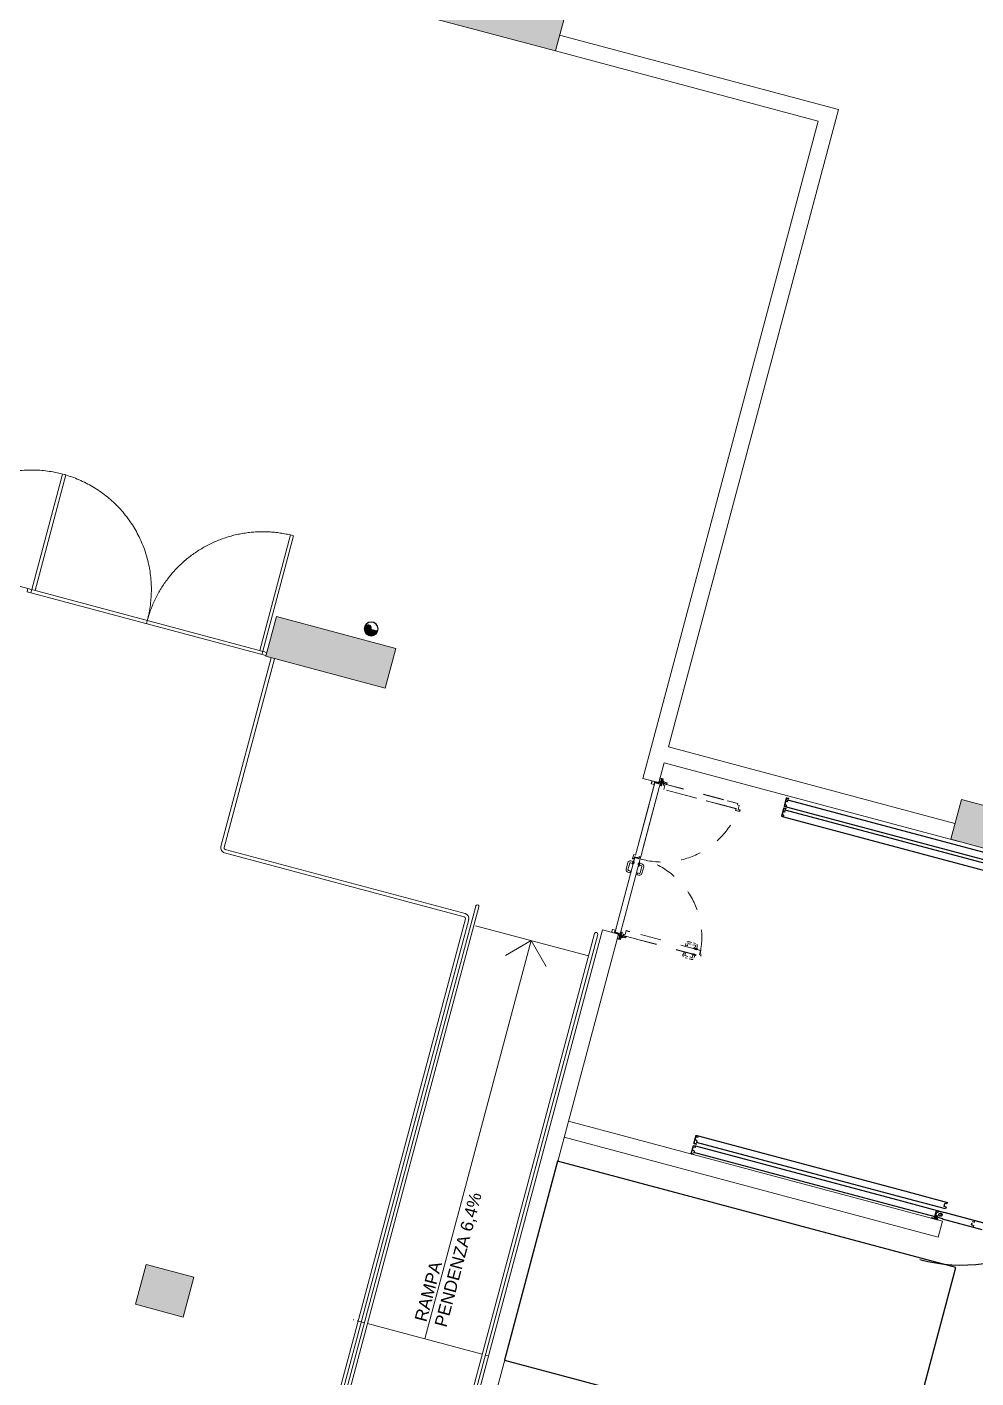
# Model space of a CAD drawing. Header units: centimetres. Extents: x 139057 to 200038, y 34824 to 80516.
# Drawn here: x 168489 to 169640, y 66902 to 68541 of the extents above; entities that cross this region are included whole.
import ezdxf

# ---------------------------------------------------------------- set-up
doc = ezdxf.new("R2010")
doc.units = ezdxf.units.CM
doc.header["$LTSCALE"] = 100
for name, pattern in [('HIDDEN', [0.5, 0.25, -0.25]), ('TRATTEGGIATA', [0.75, 0.5, -0.25]), ('TRATTO-PUNTO', [1, 0.5, -0.25, 0, -0.25])]:
    doc.linetypes.add(name, pattern=pattern)
doc.layers.get('0').update_dxf_attribs({"lineweight": 0})
for name, color, linetype, lineweight in [('410_STRUTTURE_001-AM_0', 7, 'Continuous', 0), ('430_TAVOLATI_001-AM_0', 3, 'Continuous', 0), ('440_SIMBOLI_001-AM_0', 31, 'Continuous', 0), ('441_SERRAMENTI_001-AM_0', 1, 'Continuous', 0)]:
    doc.layers.add(name, color=color, linetype=linetype, lineweight=lineweight)
for name, color, linetype in [('A-SEGNALETICA', 250, 'Continuous'), ('A-SI-PORTONI TF', 1, 'Continuous'), ('A-TESTI-SCALE', 7, 'Continuous'), ('FOROMETRIE AREA G', 251, 'Continuous')]:
    doc.layers.add(name, color=color, linetype=linetype)
doc.styles.add('Mp_100_disegno', font='arial.ttf', dxfattribs={"height": 200})

# ---------------------------------------------------------------- blocks, each defined once
blk = doc.blocks.new('A$C66225CC1')
h = blk.add_hatch()
h.set_pattern_fill('ANSI33', color=256, scale=4, style=0)
h.set_pattern_definition([(45, (-96279.915, -12651.548), (-17.960512, 17.960512), []), (45, (-96261.954, -12651.548), (-17.960512, 17.960512), [12.7, -6.35])])
h.paths.add_polyline_path([(535, -375, 0.414214), (536, -374), (536, -252, 0.414214), (535, -251), (357, -251), (357, -374, 0.414214), (357, -375)])
for p, q in [((356, -375), (356, -250)), ((357, -251), (535, -251)), ((357, -374), (357, -251)), ((382, -250), (536, -250)), ((536, -252), (536, -374)), ((537, -251), (537, -375)), ((4438, -295), (4438, -277)), ((4461, -296), (4439, -296)), ((4462, -297), (4462, -337)), ((5298, -295), (5298, -277)), ((5321, -296), (5299, -296)), ((5322, -297), (5322, -337)), ((6611, -296), (6611, -277)), ((6612, -296), (6612, -277)), ((6634, -296), (6612, -296)), ((6634, -297), (6612, -297)), ((6633, -323), (6633, -311)), ((6633, -311), (6633, -311)), ((6633, -324), (6633, -311)), ((6633, -311), (6633, -323)), ((6633, -311), (6634, -311)), ((6634, -323), (6633, -323)), ((6633, -324), (6634, -324)), ((6634, -311), (6634, -297)), ((6634, -311), (6634, -323)), ((6634, -324), (6634, -311)), ((6634, -311), (6634, -311)), ((6634, -323), (6634, -311)), ((6634, -311), (6635, -311)), ((6634, -311), (6634, -311)), ((6634, -323), (6634, -323)), ((6635, -323), (6634, -323)), ((6634, -324), (6635, -324)), ((6635, -311), (6635, -297)), ((6635, -323), (6636, -323)), ((6635, -324), (6635, -338)), ((6636, -323), (6636, -337)), ((6637, -307), (6637, -356)), ((6638, -307), (6638, -357)), ((536, -376), (356, -376)), ((535, -375), (357, -375)), ((357, -514), (357, -379)), ((358, -379), (357, -379)), ((358, -387), (357, -387)), ((358, -397), (357, -397)), ((358, -513), (358, -379)), ((359, -379), (359, -397)), ((359, -391), (361, -391)), ((359, -394), (361, -394)), ((359, -397), (361, -397)), ((456, -377), (361, -377)), ((361, -380), (361, -397)), ((455, -379), (362, -379)), ((404, -377), (404, -379)), ((422, -377), (422, -379)), ((456, -491), (456, -380)), ((458, -491), (456, -491)), ((458, -491), (458, -379)), ((458, -398), (458, -425)), ((458, -489), (458, -462)), ((459, -399), (459, -425)), ((459, -489), (459, -463)), ((497, -396), (460, -396)), ((498, -398), (460, -398)), ((460, -426), (483, -426)), ((460, -427), (483, -427)), ((460, -460), (483, -460)), ((460, -462), (483, -462)), ((498, -490), (460, -490)), ((497, -491), (460, -491)), ((484, -428), (484, -459)), ((485, -428), (485, -460)), ((485, -428), (485, -460)), ((498, -395), (498, -378)), ((499, -377), (524, -377)), ((499, -396), (499, -379)), ((499, -491), (499, -512)), ((500, -378), (524, -378)), ((503, -377), (503, -378)), ((517, -376), (536, -376)), ((520, -377), (520, -378)), ((524, -377), (524, -378)), ((537, -375), (537, -371)), ((4438, -339), (4438, -357)), ((4461, -338), (4439, -338)), ((5298, -339), (5298, -357)), ((5321, -338), (5299, -338)), ((6612, -339), (6612, -357)), ((6635, -338), (6613, -338)), ((6635, -338), (6613, -338)), ((6613, -338), (6613, -358)), ((6613, -357), (6613, -347)), ((6613, -347), (6614, -347)), ((6638, -357), (6613, -357)), ((6614, -356), (6614, -347)), ((6637, -356), (6614, -356)), ((6640, -357), (6638, -357)), ((499, -514), (358, -514)), ((499, -515), (358, -515)), ((482, -512), (482, -514)), ((497, -512), (482, -512)), ((498, -514), (482, -514)), ((498, -492), (498, -511)), ((499, -501), (498, -501)), ((499, -504), (498, -504)), ((499, -513), (499, -492)), ((500, -492), (499, -492)), ((500, -496), (499, -496)), ((500, -508), (499, -508)), ((500, -514), (500, -492))]:
    blk.add_line(p, q)
at = {"linetype": 'HIDDEN', "ltscale": 20}
for p, q in [((536, -250), (3533, -250)), ((3533, -376), (3533, -250)), ((3538, -275), (3540, -275)), ((3538, -390), (3538, -275)), ((3540, -389), (3540, -275)), ((3540, -296), (3540, -277)), ((5830, -276), (3541, -276)), ((5830, -277), (3541, -277)), ((3541, -296), (3541, -277)), ((3563, -296), (3541, -296)), ((3563, -297), (3541, -297)), ((3561, -310), (3561, -323)), ((3561, -310), (3563, -310)), ((3562, -323), (3561, -323)), ((3562, -324), (3562, -311)), ((3563, -311), (3562, -311)), ((3562, -323), (3562, -311)), ((3563, -311), (3562, -311)), ((3562, -324), (3564, -324)), ((3563, -310), (3563, -297)), ((3563, -311), (3563, -323)), ((3563, -311), (3564, -311)), ((3564, -323), (3563, -323)), ((3564, -311), (3564, -297)), ((3564, -323), (3564, -323)), ((3564, -323), (3564, -337)), ((3564, -324), (3564, -337)), ((6547, -276), (5830, -276)), ((6547, -277), (5830, -277)), ((6582, -318), (6577, -318)), ((6579, -320), (6579, -315)), ((2825, -403), (467, -403)), ((2825, -404), (467, -404)), ((2826, -484), (468, -484)), ((2826, -485), (468, -485)), ((536, -376), (3533, -376)), ((1441, -422), (1441, -404)), ((1441, -466), (1441, -484)), ((1464, -423), (1442, -423)), ((1464, -465), (1442, -465)), ((1465, -424), (1465, -464)), ((2301, -422), (2301, -404)), ((2301, -466), (2301, -484)), ((2324, -423), (2302, -423)), ((2324, -465), (2302, -465)), ((2325, -424), (2325, -464)), ((3611, -403), (2825, -403)), ((3611, -404), (2825, -404)), ((3612, -484), (2826, -484)), ((3612, -485), (2826, -485)), ((3161, -422), (3161, -404)), ((3161, -466), (3161, -484)), ((3184, -423), (3162, -423)), ((3184, -465), (3162, -465)), ((3185, -424), (3185, -464)), ((3632, -392), (3540, -392)), ((3563, -338), (3541, -338)), ((3541, -338), (3541, -357)), ((3541, -338), (3541, -357)), ((5831, -357), (3541, -357)), ((3632, -390), (3541, -390)), ((3564, -337), (3542, -337)), ((5831, -358), (3542, -358)), ((3610, -379), (3610, -381)), ((3638, -379), (3610, -379)), ((3637, -381), (3610, -381)), ((3611, -424), (3611, -404)), ((3612, -424), (3612, -404)), ((3634, -424), (3612, -424)), ((3634, -425), (3612, -425)), ((3612, -464), (3612, -484)), ((3635, -463), (3613, -463)), ((3635, -464), (3613, -464)), ((3613, -464), (3613, -484)), ((3613, -485), (3613, -475)), ((3613, -475), (3614, -475)), ((3638, -485), (3613, -485)), ((3614, -484), (3614, -475)), ((3637, -484), (3614, -484)), ((3632, -392), (3632, -390)), ((3633, -437), (3633, -450)), ((3633, -437), (3634, -437)), ((3634, -450), (3633, -450)), ((3634, -437), (3634, -425)), ((3634, -437), (3634, -450)), ((3634, -437), (3635, -437)), ((3634, -451), (3634, -438)), ((3634, -451), (3634, -438)), ((3634, -438), (3634, -438)), ((3634, -450), (3634, -438)), ((3634, -438), (3634, -438)), ((3634, -438), (3635, -438)), ((3635, -450), (3634, -450)), ((3634, -450), (3634, -450)), ((3634, -451), (3635, -451)), ((3634, -451), (3636, -451)), ((3635, -438), (3635, -425)), ((3635, -450), (3636, -450)), ((3635, -451), (3635, -463)), ((3636, -450), (3636, -463)), ((3637, -435), (3637, -484)), ((3638, -435), (3637, -435)), ((3638, -382), (3638, -485)), ((3638, -435), (3638, -485)), ((3640, -485), (3638, -485)), ((3640, -381), (3640, -485)), ((6548, -357), (5831, -357)), ((6547, -358), (5831, -358))]:
    blk.add_line(p, q, dxfattribs=at)
at = {"linetype": 'HIDDEN'}
for p, q in [((6158, -295), (6158, -277)), ((6181, -296), (6159, -296)), ((6182, -297), (6182, -337)), ((466, -423), (466, -404)), ((467, -423), (467, -404)), ((489, -423), (467, -423)), ((489, -424), (467, -424)), ((467, -465), (467, -484)), ((490, -464), (468, -464)), ((490, -465), (468, -465)), ((468, -465), (468, -484)), ((488, -437), (488, -450)), ((488, -437), (489, -437)), ((489, -450), (488, -450)), ((489, -437), (489, -424)), ((489, -438), (489, -450)), ((489, -451), (489, -438)), ((489, -438), (489, -438)), ((489, -450), (489, -438)), ((489, -438), (490, -438)), ((489, -438), (489, -438)), ((490, -450), (489, -450)), ((489, -451), (490, -451)), ((490, -438), (490, -424)), ((490, -450), (491, -450)), ((490, -451), (490, -464)), ((491, -450), (491, -464)), ((6158, -339), (6158, -357)), ((6181, -338), (6159, -338))]:
    blk.add_line(p, q, dxfattribs=at)
at = {"ltscale": 150}
for p, q in [((6537, -276), (7077, -276)), ((7077, -276), (9665, -276)), ((9662, -254), (9662, -256)), ((9690, -254), (9662, -254)), ((9689, -256), (9662, -256)), ((9665, -297), (9665, -276)), ((9666, -298), (9688, -298)), ((9689, -299), (9689, -337)), ((9689, -302), (9689, -334)), ((9690, -308), (9689, -308)), ((9689, -308), (9689, -357)), ((9690, -257), (9690, -358)), ((9690, -308), (9690, -358)), ((9692, -256), (9692, -358)), ((7077, -358), (6537, -358)), ((6537, -403), (7077, -403)), ((6537, -424), (6537, -403)), ((6537, -485), (6537, -466)), ((7077, -485), (6537, -485)), ((6538, -425), (6560, -425)), ((6538, -465), (6560, -465)), ((6561, -426), (6561, -464)), ((6561, -429), (6561, -461)), ((6561, -429), (6561, -461)), ((9665, -358), (7077, -358)), ((7077, -403), (9665, -403)), ((9665, -485), (7077, -485)), ((9662, -381), (9662, -383)), ((9690, -381), (9662, -381)), ((9689, -383), (9662, -383)), ((9665, -358), (9665, -339)), ((9665, -358), (9665, -348)), ((9665, -348), (9666, -348)), ((9690, -358), (9665, -358)), ((9665, -424), (9665, -403)), ((9665, -485), (9665, -466)), ((9665, -485), (9665, -475)), ((9665, -475), (9666, -475)), ((9690, -485), (9665, -485)), ((9666, -338), (9688, -338)), ((9666, -357), (9666, -348)), ((9689, -357), (9666, -357)), ((9666, -425), (9688, -425)), ((9666, -465), (9688, -465)), ((9666, -484), (9666, -475)), ((9689, -484), (9666, -484)), ((9689, -426), (9689, -464)), ((9689, -429), (9689, -461)), ((9690, -435), (9689, -435)), ((9689, -435), (9689, -484)), ((9692, -358), (9690, -358)), ((9690, -384), (9690, -485)), ((9690, -435), (9690, -485)), ((9692, -485), (9690, -485)), ((9692, -383), (9692, -485))]:
    blk.add_line(p, q, dxfattribs=at)
at = {"ltscale": 10}
for p, q in [((6597, -252), (6597, -265)), ((6599, -250), (6677, -250)), ((6599, -250), (6675, -250)), ((6599, -253), (6599, -264)), ((6599, -267), (6629, -267)), ((6600, -252), (6677, -252)), ((6600, -265), (6629, -265)), ((6607, -253), (6607, -255)), ((6638, -253), (6607, -253)), ((6637, -255), (6610, -255)), ((6629, -265), (6629, -267)), ((6638, -256), (6638, -357)), ((6640, -255), (6640, -357)), ((6677, -250), (6677, -252))]:
    blk.add_line(p, q, dxfattribs=at)
for points in [[(6607, -255), (6629, -255), (6629, -258), (6607, -258)], [(6607, -265), (6629, -265), (6629, -262), (6607, -262)]]:
    blk.add_lwpolyline(points, close=True, dxfattribs=at)
at = {"ltscale": 150}
for points in [[(9662, -256), (9684, -256), (9684, -259), (9662, -259)], [(9662, -383), (9684, -383), (9684, -386), (9662, -386)]]:
    blk.add_lwpolyline(points, close=True, dxfattribs=at)
at = {"ltscale": 30}
blk.add_lwpolyline([(437, -475), (437, -410), (375, -410), (375, -475)], close=True, dxfattribs=at)
at = {"linetype": 'HIDDEN', "ltscale": 20}
for points in [[(3610, -381), (3632, -381), (3632, -384), (3610, -384)], [(3610, -390), (3632, -390), (3632, -387), (3610, -387)]]:
    blk.add_lwpolyline(points, close=True, dxfattribs=at)
blk.add_circle((6579, -318), 19, dxfattribs=at)
for centre, radius, start, end in [((535, -252), 1, 0, 90), ((536, -251), 1, 0, 90), ((4437, -277), 1, 0, 53.1301), ((4439, -295), 1, 180, 270), ((4461, -297), 1, 0, 90), ((5297, -277), 1, 0, 53.1301), ((5299, -295), 1, 180, 270), ((5321, -297), 1, 0, 90), ((6612, -277), 1, 90, 180), ((6612, -296), 1, 180, 270), ((6634, -297), 1, 0, 90), ((356, -375), 0.5, 180, 270), ((357, -374), 0.5, 180, 270), ((361, -379), 2, 90, 180), ((362, -380), 1, 90, 180), ((455, -380), 1, 0, 90), ((456, -379), 2, 0, 90), ((460, -398), 2, 90, 180), ((460, -425), 2, 180, 270), ((460, -462), 2, 90, 180), ((460, -489), 2, 180, 270), ((460, -399), 1, 90, 180), ((460, -425), 1, 180, 270), ((460, -463), 1, 90, 180), ((460, -489), 1, 180, 270), ((467, -423), 1, 180, 270), ((468, -484), 1, 180, 270), ((483, -428), 2, 0, 90), ((483, -428), 1, 0, 90), ((483, -459), 1, 270, 0), ((483, -460), 2, 270, 0), ((497, -395), 1, 270, 0), ((497, -492), 1, 0, 90), ((499, -378), 1.5, 90, 180), ((498, -396), 1.5, 270, 0), ((498, -491), 1.5, 0, 90), ((500, -379), 1, 90, 180), ((535, -374), 1, 270, 0), ((536, -375), 1, 270, 0), ((4439, -339), 1, 90, 180), ((4437, -357), 1, 306.8699, 360), ((4461, -337), 1, 270, 0), ((5299, -339), 1, 90, 180), ((5297, -357), 1, 306.8699, 360), ((5321, -337), 1, 270, 0), ((6613, -339), 1, 90, 180), ((6613, -357), 1, 180, 270), ((6635, -337), 1, 270, 0), ((358, -514), 1, 180, 270), ((358, -513), 0.5, 180, 270), ((497, -511), 1, 270, 0), ((498, -512), 1.5, 270, 0), ((499, -513), 0.5, 270, 0), ((499, -514), 1, 270, 0)]:
    blk.add_arc(centre, radius, start, end)
for centre, radius, start, end in [((3541, -277), 1, 90, 180), ((3541, -296), 1, 180, 270), ((3563, -297), 1, 0, 90), ((1440, -404), 1, 0, 53.1301), ((1442, -422), 1, 180, 270), ((1442, -466), 1, 90, 180), ((1440, -484), 1, 306.8699, 360), ((1464, -424), 1, 0, 90), ((1464, -464), 1, 270, 0), ((2300, -404), 1, 0, 53.1301), ((2302, -422), 1, 180, 270), ((2302, -466), 1, 90, 180), ((2300, -484), 1, 306.8699, 360), ((2324, -424), 1, 0, 90), ((2324, -464), 1, 270, 0), ((3160, -404), 1, 0, 53.1301), ((3162, -422), 1, 180, 270), ((3162, -466), 1, 90, 180), ((3160, -484), 1, 306.8699, 360), ((3184, -424), 1, 0, 90), ((3184, -464), 1, 270, 0), ((3540, -390), 2, 180, 270), ((3541, -389), 1, 180, 270), ((3542, -338), 1, 90, 180), ((3542, -357), 1, 180, 270), ((3563, -337), 1, 270, 0), ((3611, -404), 1, 0, 90), ((3612, -424), 1, 180, 270), ((3613, -464), 1, 90, 180), ((3612, -484), 1, 270, 0), ((3634, -425), 1, 0, 90), ((3635, -463), 1, 270, 0), ((3637, -382), 1, 0, 90), ((3638, -381), 2, 0, 90)]:
    blk.add_arc(centre, radius, start, end, dxfattribs=at)
at = {"linetype": 'HIDDEN'}
for centre, start, end in [((6157, -277), 0, 53.1301), ((6159, -295), 180, 270), ((6181, -297), 0, 90), ((467, -404), 90, 180), ((468, -465), 90, 180), ((489, -424), 0, 90), ((490, -464), 270, 0), ((6159, -339), 90, 180), ((6157, -357), 306.8699, 360), ((6181, -337), 270, 0)]:
    blk.add_arc(centre, 1, start, end, dxfattribs=at)
at = {"ltscale": 10}
for centre, radius, start, end in [((6599, -252), 2, 90, 180), ((6599, -265), 2, 180, 270), ((6600, -253), 1, 90, 180), ((6600, -264), 1, 180, 270), ((6637, -256), 1, 0, 90), ((6638, -255), 2, 0, 90)]:
    blk.add_arc(centre, radius, start, end, dxfattribs=at)
at = {"ltscale": 150}
for centre, radius, start, end in [((9666, -297), 1, 180, 270), ((9688, -299), 1, 0, 90), ((9689, -257), 1, 0, 90), ((9690, -256), 2, 0, 90), ((6538, -424), 1, 180, 270), ((6538, -466), 1, 90, 180), ((6560, -426), 1, 0, 90), ((6560, -464), 1, 270, 0), ((9666, -339), 1, 90, 180), ((9666, -424), 1, 180, 270), ((9666, -466), 1, 90, 180), ((9688, -337), 1, 270, 0), ((9688, -426), 1, 0, 90), ((9688, -464), 1, 270, 0), ((9689, -384), 1, 0, 90), ((9690, -383), 2, 0, 90)]:
    blk.add_arc(centre, radius, start, end, dxfattribs=at)
blk = doc.blocks.new('DN150')
h = blk.add_hatch(color=253)
edge = h.paths.add_edge_path()
edge.add_arc((0, 0), 75, -90.202, 90.202, ccw=False)
edge.add_arc((0, -37), 37.5, 269.6007, 449.8011)
edge.add_arc((0, 37), 37.5, 89.8966, 270.294, ccw=False)
edge.add_arc((0, 75), 0.133, 180.2035, 359.9966, ccw=False)
at = {"color": 253}
blk.add_lwpolyline([(0, 75, -1.003531), (0, -75, 1.00175), (0, 0, -1.003475), (0, 75, -0.998196)], format="xyb", close=True, dxfattribs=at)
blk.add_circle((0, 0), 84)
blk = doc.blocks.new('COPRITESTA1C')
for p, q in [((0, 0), (0, -10)), ((0, 0), (21, 0)), ((21, 0), (21, -15)), ((-1, -10), (-1, -20)), ((-1, -10), (0, -10)), ((-1, -20), (16, -20))]:
    blk.add_line(p, q)
at = {"linetype": 'TRATTEGGIATA', "ltscale": 10}
for p, q in [((19.5, 0), (19.5, -15)), ((-1, -18.5), (16, -18.5))]:
    blk.add_line(p, q, dxfattribs=at)
blk.add_arc((16, -15), 3.5, 270, 0, dxfattribs=at)
blk.add_arc((16, -15), 5, 270, 0)
blk = doc.blocks.new('COPRITESTA2C')
for p, q in [((0, 0), (44, 0)), ((0, 0), (0, -10)), ((44, 0), (44, -15)), ((-1, -10), (-1, -20)), ((-1, -10), (0, -10)), ((-1, -20), (39, -20))]:
    blk.add_line(p, q)
at = {"linetype": 'TRATTEGGIATA', "ltscale": 10}
for p, q in [((42.5, 0), (42.5, -15)), ((-1, -18.5), (39, -18.5))]:
    blk.add_line(p, q, dxfattribs=at)
blk.add_arc((39, -15), 5, 270, 0)
blk.add_arc((39, -15), 3.5, 270, 0, dxfattribs=at)
blk = doc.blocks.new('M09.2af_190')
at = {"linetype": 'Continuous', "ltscale": 10}
for p, q in [((-12, 0), (6, 0)), ((5, 84), (33, 84)), ((5, 82), (5, 84)), ((33, 82), (5, 82)), ((5, 6), (5, 47)), ((7, 2), (5, 5)), ((6, 47), (6, 6)), ((7, 6), (8, 3)), ((8, 50), (33, 50)), ((33, 48), (8, 48)), ((59, 45), (12, 45)), ((12, 45), (12, -4)), ((12, 45), (12, -4)), ((59, 45), (12, 45)), ((59, 45), (13, 45)), ((13, 45), (13, -5)), ((13, 45), (13, -5)), ((59, 45), (13, 45)), ((35, 51), (35, 80)), ((36, 80), (36, 51)), ((947, 45), (48, 45)), ((947, 45), (48, 45)), ((947, 45), (49, 45)), ((947, 45), (49, 45)), ((979, 68), (927, 68)), ((927, 68), (927, 48)), ((934, 48), (927, 48)), ((978, 68), (928, 68)), ((928, 68), (928, 49)), ((933, 49), (928, 49)), ((934, 54), (933, 54)), ((933, 54), (933, 49)), ((935, 62), (934, 62)), ((934, 50), (934, 62)), ((934, 54), (934, 48)), ((954, 50), (934, 50)), ((935, 51), (935, 62)), ((954, 51), (935, 51)), ((947, 45), (947, -5)), ((947, 45), (947, -4)), ((947, 45), (947, -4)), ((947, 45), (947, -5)), ((954, 20), (954, 51)), ((954, 21), (954, 50)), ((954, -3), (954, 14)), ((954, -3), (954, 14)), ((978, 68), (978, 45)), ((978, 45), (1614, 45)), ((979, 68), (979, 45)), ((979, 45), (1614, 45)), ((1104, 45), (1888, 45)), ((1104, 45), (1887, 45)), ((1864, 80), (1864, 51)), ((1865, 51), (1865, 80)), ((1895, 84), (1867, 84)), ((1867, 82), (1895, 82)), ((1867, 82), (1895, 82)), ((1892, 50), (1867, 50)), ((1867, 48), (1892, 48)), ((1887, 45), (1887, -5)), ((1888, 45), (1888, -4)), ((1894, 6), (1892, 3)), ((1893, 2), (1895, 5)), ((1894, 47), (1894, 6)), ((1912, 0), (1894, 0)), ((1895, 82), (1895, 84)), ((1895, 6), (1895, 47)), ((-59, -19), (-59, 0)), ((-59, 0), (-57, 0)), ((-57, 0), (-57, -19)), ((-56, -20), (-17, -20)), ((-17, -21), (-56, -21)), ((-15, -19), (-15, -3)), ((-14, -19), (-14, -3)), ((6, -2), (-12, -2)), ((-8, -3), (-8, -21)), ((-8, -3), (8, -3)), ((-8, -3), (8, -3)), ((-8, -3), (-8, -21)), ((-8, -21), (194, -21)), ((-8, -21), (194, -21)), ((-7, -4), (-7, -21)), ((-7, -4), (8, -4)), ((-7, -4), (8, -4)), ((-7, -4), (-7, -21)), ((-7, -21), (193, -21)), ((-7, -21), (193, -21)), ((-5, -4), (-5, -20)), ((12, -4), (-5, -4)), ((12, -4), (-5, -4)), ((-5, -4), (-5, -20)), ((-4, -20), (-5, -20)), ((-4, -20), (-5, -20)), ((-4, -5), (-4, -20)), ((13, -5), (-4, -5)), ((13, -5), (-4, -5)), ((-4, -5), (-4, -20)), ((8, -3), (8, -4)), ((8, -3), (8, -4)), ((159, -21), (967, -21)), ((159, -21), (967, -21)), ((159, -21), (967, -21)), ((159, -21), (967, -21)), ((964, -4), (947, -4)), ((964, -4), (947, -4)), ((964, -5), (947, -5)), ((964, -5), (947, -5)), ((952, -3), (967, -3)), ((952, -3), (952, -4)), ((952, -3), (952, -4)), ((952, -3), (967, -3)), ((952, -4), (967, -4)), ((952, -4), (967, -4)), ((975, -3), (954, -3)), ((974, -3), (954, -3)), ((964, -4), (964, -20)), ((964, -4), (964, -20)), ((964, -5), (964, -20)), ((964, -5), (964, -20)), ((964, -20), (964, -20)), ((964, -20), (964, -20)), ((967, -3), (967, -21)), ((967, -3), (967, -21)), ((967, -4), (967, -21)), ((967, -4), (967, -21)), ((974, -21), (974, -3)), ((1104, -21), (974, -21)), ((975, -21), (975, -3)), ((1103, -21), (975, -21)), ((1907, -21), (1089, -21)), ((1908, -21), (1090, -21)), ((1887, -5), (1904, -5)), ((1888, -4), (1905, -4)), ((1908, -3), (1893, -3)), ((1893, -3), (1893, -4)), ((1907, -4), (1893, -4)), ((1894, -2), (1912, -2)), ((1904, -5), (1904, -20)), ((1905, -4), (1905, -20)), ((1907, -4), (1907, -21)), ((1908, -3), (1908, -21)), ((1914, -19), (1914, -3)), ((1915, -19), (1915, -3)), ((1956, -20), (1917, -20)), ((1917, -21), (1956, -21)), ((1959, 0), (1957, 0)), ((1957, 0), (1957, -19)), ((1959, -19), (1959, 0))]:
    blk.add_line(p, q, dxfattribs=at)
at = {"linetype": 'Continuous'}
for p, q in [((0, 0), (0, 2)), ((753, 58), (753, 81)), ((753, 58), (753, 81)), ((776, 58), (753, 58)), ((776, 58), (753, 58)), ((776, 58), (776, 81)), ((776, 58), (776, 81)), ((865, 111), (783, 111)), ((865, 111), (783, 111)), ((865, 88), (783, 88)), ((865, 88), (783, 88)), ((861, 45), (861, 52)), ((861, 45), (861, 52)), ((861, 45), (862, 45)), ((861, 45), (862, 45)), ((862, 45), (862, 52)), ((862, 45), (862, 52)), ((863, 54), (904, 54)), ((863, 54), (904, 54)), ((863, 53), (904, 53)), ((863, 53), (904, 53)), ((895, 47), (871, 47)), ((871, 47), (871, 46)), ((871, 47), (871, 46)), ((895, 47), (871, 47)), ((895, 46), (871, 46)), ((895, 46), (871, 46)), ((895, 45), (871, 45)), ((871, 45), (871, 44)), ((871, 45), (871, 44)), ((895, 45), (871, 45)), ((895, 44), (871, 44)), ((895, 44), (871, 44)), ((872, 56), (872, 81)), ((872, 56), (872, 81)), ((894, 44), (872, 44)), ((872, 44), (872, 43)), ((872, 44), (872, 43)), ((894, 44), (872, 44)), ((894, 43), (872, 43)), ((894, 43), (872, 43)), ((893, 55), (873, 55)), ((873, 55), (894, 55)), ((873, 55), (894, 55)), ((893, 55), (873, 55)), ((893, 42), (874, 42)), ((874, 42), (874, 40)), ((874, 42), (874, 40)), ((893, 42), (874, 42)), ((875, 55), (875, 42)), ((875, 55), (875, 42)), ((892, 39), (875, 39)), ((892, 39), (875, 39)), ((891, 55), (891, 42)), ((891, 55), (891, 42)), ((893, 42), (893, 40)), ((893, 42), (893, 40)), ((894, 44), (894, 43)), ((894, 44), (894, 43)), ((895, 56), (895, 81)), ((895, 56), (895, 81)), ((895, 47), (895, 46)), ((895, 47), (895, 46)), ((895, 45), (895, 44)), ((895, 45), (895, 44)), ((905, 45), (905, 52)), ((905, 45), (905, 52)), ((905, 45), (906, 45)), ((905, 45), (906, 45)), ((906, 45), (906, 52)), ((906, 45), (906, 52)), ((948, 31), (947, 31)), ((948, 31), (947, 31)), ((948, 7), (947, 7)), ((948, 7), (947, 7)), ((948, 31), (948, 7)), ((948, 31), (948, 31)), ((948, 31), (948, 31)), ((948, 31), (948, 7)), ((948, 27), (958, 17)), ((948, 27), (948, 27)), ((948, 27), (948, 27)), ((948, 27), (958, 17)), ((948, 17), (959, 17)), ((948, 17), (959, 17)), ((948, 14), (959, 14)), ((948, 14), (959, 14)), ((959, 17), (959, 14)), ((959, 17), (959, 14)), ((-24, -44), (-26, -44)), ((-25, -45), (-25, -42)), ((-25, -45), (-25, -42)), ((776, -34), (753, -34)), ((753, -34), (753, -57)), ((753, -34), (753, -57)), ((776, -34), (753, -34)), ((776, -34), (776, -57)), ((776, -34), (776, -57)), ((865, -64), (783, -64)), ((865, -64), (783, -64)), ((865, -87), (783, -87)), ((865, -87), (783, -87)), ((861, -21), (861, -28)), ((861, -21), (862, -21)), ((861, -21), (862, -21)), ((861, -21), (861, -28)), ((862, -21), (862, -28)), ((862, -21), (862, -28)), ((863, -29), (904, -29)), ((863, -29), (904, -29)), ((863, -30), (904, -30)), ((863, -30), (904, -30)), ((895, -20), (871, -20)), ((871, -21), (871, -20)), ((871, -21), (871, -20)), ((895, -20), (871, -20)), ((895, -21), (871, -21)), ((895, -21), (871, -21)), ((895, -22), (871, -22)), ((871, -23), (871, -22)), ((871, -23), (871, -22)), ((895, -22), (871, -22)), ((895, -23), (871, -23)), ((895, -23), (871, -23)), ((894, -19), (872, -19)), ((872, -20), (872, -19)), ((872, -20), (872, -19)), ((894, -19), (872, -19)), ((894, -20), (872, -20)), ((894, -20), (872, -20)), ((872, -32), (872, -57)), ((872, -32), (872, -57)), ((893, -31), (873, -31)), ((873, -31), (894, -31)), ((873, -31), (894, -31)), ((893, -31), (873, -31)), ((874, -19), (874, -16)), ((874, -19), (874, -16)), ((893, -19), (874, -19)), ((893, -19), (874, -19)), ((892, -15), (875, -15)), ((892, -15), (875, -15)), ((875, -31), (875, -19)), ((875, -31), (875, -19)), ((891, -31), (891, -19)), ((891, -31), (891, -19)), ((893, -19), (893, -16)), ((893, -19), (893, -16)), ((894, -20), (894, -19)), ((894, -20), (894, -19)), ((895, -21), (895, -20)), ((895, -21), (895, -20)), ((895, -23), (895, -22)), ((895, -23), (895, -22)), ((895, -32), (895, -57)), ((895, -32), (895, -57)), ((905, -21), (905, -28)), ((905, -21), (906, -21)), ((905, -21), (906, -21)), ((905, -21), (905, -28)), ((906, -21), (906, -28)), ((906, -21), (906, -28)), ((1924, -44), (1926, -44)), ((1925, -45), (1925, -42))]:
    blk.add_line(p, q, dxfattribs=at)
at = {"ltscale": 10}
for p, q in [((0, 1), (0, 0)), ((1900, 1), (1900, 0)), ((-1, 0), (0, 0))]:
    blk.add_line(p, q, dxfattribs=at)
at = {"linetype": 'TRATTO-PUNTO'}
for p, q in [((883, 35), (883, 55)), ((883, 35), (883, 55)), ((883, 35), (883, 55)), ((883, 35), (883, 55)), ((883, 38), (883, 53)), ((883, 38), (883, 53)), ((883, 38), (883, 53)), ((883, 38), (883, 53)), ((883, 38), (883, 53)), ((883, 38), (883, 53)), ((883, 38), (883, 53)), ((883, 38), (883, 53)), ((883, -31), (883, -11)), ((883, -31), (883, -11)), ((883, -31), (883, -11)), ((883, -31), (883, -11)), ((883, -14), (883, -29)), ((883, -14), (883, -29)), ((883, -14), (883, -29)), ((883, -14), (883, -29))]:
    blk.add_line(p, q, dxfattribs=at)
for p, q in [((947, 42), (947, -1)), ((947, 42), (947, -1)), ((-37, -22), (-55, -22)), ((-55, -25), (-55, -22)), ((-37, -25), (-55, -25)), ((-37, -25), (-53, -25)), ((-53, -25), (-53, -28)), ((-38, -28), (-53, -28)), ((-36, -32), (-38, -28)), ((-33, -32), (-36, -26)), ((-34, -31), (-36, -26)), ((-34, -31), (-36, -26)), ((-30, -31), (-33, -24)), ((-20, -31), (-16, -24)), ((-20, -31), (-16, -24)), ((-17, -32), (-14, -26)), ((-17, -34), (-14, -26)), ((-17, -32), (-14, -26)), ((-17, -32), (-14, -26)), ((-17, -34), (-14, -26)), ((-17, -32), (-14, -26)), ((-15, -36), (-11, -28)), ((-15, -36), (-11, -28)), ((-13, -22), (30, -22)), ((-13, -22), (30, -22)), ((-13, -25), (28, -25)), ((-13, -25), (30, -25)), ((-13, -25), (30, -25)), ((-13, -25), (28, -25)), ((-11, -28), (28, -28)), ((-11, -28), (28, -28)), ((28, -25), (28, -28)), ((28, -25), (28, -28)), ((30, -25), (30, -22)), ((30, -25), (30, -22)), ((1913, -22), (1870, -22)), ((1872, -25), (1872, -22)), ((1913, -25), (1872, -25)), ((1913, -25), (1872, -25)), ((1872, -25), (1872, -28)), ((1912, -28), (1872, -28)), ((1913, -49), (1906, -52)), ((1915, -51), (1907, -55)), ((1914, -51), (1907, -55)), ((1914, -52), (1907, -55)), ((1917, -53), (1910, -57)), ((1915, -36), (1912, -28)), ((1917, -32), (1914, -26)), ((1918, -34), (1914, -26)), ((1917, -32), (1914, -26)), ((1920, -31), (1917, -24)), ((1930, -31), (1934, -24)), ((1933, -32), (1936, -26)), ((1934, -31), (1936, -26)), ((1934, -31), (1936, -26)), ((1937, -22), (1956, -22)), ((1937, -25), (1956, -25)), ((1937, -25), (1954, -25)), ((1937, -32), (1939, -28)), ((1939, -28), (1954, -28)), ((1954, -25), (1954, -28)), ((1956, -25), (1956, -22))]:
    blk.add_line(p, q)
at = {"linetype": 'HIDDEN', "ltscale": 10}
for p, q in [((-17, -53), (-10, -57)), ((-15, -51), (-7, -55)), ((-14, -51), (-7, -55)), ((-13, -52), (-7, -55)), ((-12, -49), (-6, -52)), ((-10, -57), (-10, -97)), ((-7, -97), (-10, -97)), ((-7, -56), (-7, -97)), ((-6, -56), (-6, -99)), ((-6, -99), (-3, -99)), ((-3, -56), (-3, -99)), ((15, -61), (-3, -61)), ((-3, -61), (-3, -262)), ((14, -62), (-2, -62)), ((-2, -62), (-2, -262)), ((14, -64), (-1, -64)), ((-1, -64), (-1, -64)), ((14, -64), (-1, -64)), ((14, -62), (14, -76)), ((14, -81), (14, -64)), ((14, -82), (14, -64)), ((15, -76), (14, -76)), ((64, -81), (14, -81)), ((63, -82), (14, -82)), ((15, -61), (15, -76)), ((63, -128), (63, -82)), ((63, -1015), (63, -117)), ((64, -127), (64, -81)), ((64, -1016), (64, -117)), ((1836, -865), (1836, -81)), ((1836, -81), (1886, -81)), ((1837, -864), (1837, -82)), ((1837, -82), (1887, -82)), ((1885, -61), (1903, -61)), ((1885, -61), (1885, -76)), ((1885, -76), (1886, -76)), ((1886, -62), (1902, -62)), ((1886, -62), (1886, -76)), ((1886, -64), (1902, -64)), ((1886, -81), (1886, -64)), ((1887, -64), (1902, -64)), ((1887, -82), (1887, -64)), ((1902, -62), (1902, -879)), ((1903, -61), (1903, -879)), ((1904, -56), (1904, -99)), ((1907, -97), (1904, -97)), ((1907, -56), (1907, -97)), ((1907, -56), (1907, -97)), ((1907, -97), (1910, -97)), ((1910, -57), (1910, -97)), ((-3, -228), (-3, -1036)), ((-2, -227), (-2, -1035)), ((1836, -989), (1836, -355)), ((1837, -990), (1837, -355)), ((1902, -865), (1902, -993)), ((1903, -865), (1903, -994)), ((15, -1036), (-3, -1036)), ((14, -1035), (-2, -1035)), ((-1, -1033), (-1, -1032)), ((14, -1032), (-1, -1032)), ((14, -1033), (-1, -1033)), ((63, -1015), (14, -1015)), ((14, -1032), (14, -1015)), ((64, -1016), (14, -1016)), ((14, -1033), (14, -1016)), ((15, -1020), (14, -1020)), ((14, -1020), (14, -1035)), ((15, -1020), (15, -1036)), ((1813, -989), (1836, -989)), ((1813, -989), (1813, -1041)), ((1813, -1041), (1833, -1041)), ((1814, -990), (1837, -990)), ((1814, -990), (1814, -1041)), ((1814, -1041), (1833, -1041)), ((1832, -1034), (1820, -1034)), ((1831, -1034), (1820, -1034)), ((1820, -1034), (1820, -1034)), ((1828, -1034), (1833, -1034)), ((1828, -1034), (1828, -1035)), ((1828, -1035), (1833, -1035)), ((1831, -1014), (1831, -1034)), ((1884, -1014), (1831, -1014)), ((1885, -1015), (1832, -1015)), ((1832, -1015), (1832, -1034)), ((1833, -1034), (1833, -1041)), ((1833, -1035), (1833, -1041)), ((1902, -993), (1884, -993)), ((1884, -993), (1884, -1014)), ((1903, -994), (1885, -994)), ((1885, -994), (1885, -1015))]:
    blk.add_line(p, q, dxfattribs=at)
at = {"linetype": 'HIDDEN'}
for p, q in [((-69, -933), (-69, -852)), ((-46, -933), (-46, -852)), ((-16, -822), (-39, -822)), ((-16, -845), (-39, -845)), ((-13, -940), (-39, -940)), ((-13, -963), (-39, -963)), ((-16, -845), (-16, -822)), ((-13, -952), (7, -952)), ((-13, -952), (7, -952)), ((-12, -931), (-12, -972)), ((-12, -941), (-12, -962)), ((-12, -962), (-12, -942)), ((-12, -944), (0, -944)), ((-12, -960), (0, -960)), ((-11, -931), (-11, -972)), ((-3, -929), (-10, -929)), ((-3, -931), (-10, -931)), ((4, -952), (-10, -952)), ((5, -952), (-10, -952)), ((-3, -973), (-10, -973)), ((-3, -974), (-10, -974)), ((-4, -940), (-3, -940)), ((-4, -964), (-4, -940)), ((-4, -964), (-3, -964)), ((-3, -929), (-3, -931)), ((-3, -940), (-2, -940)), ((-3, -964), (-3, -940)), ((-3, -964), (-3, -940)), ((-3, -964), (-2, -964)), ((-3, -973), (-3, -974)), ((-2, -964), (-2, -940)), ((-1, -941), (0, -941)), ((-1, -963), (-1, -941)), ((-1, -963), (0, -963)), ((0, -963), (0, -941)), ((0, -942), (2, -942)), ((0, -961), (0, -942)), ((0, -961), (2, -961)), ((3, -960), (3, -943)), ((54, -952), (74, -952)), ((54, -952), (74, -952)), ((57, -952), (72, -952)), ((57, -952), (72, -952)), ((57, -952), (72, -952)), ((57, -952), (72, -952)), ((58, -960), (58, -943)), ((61, -942), (59, -942)), ((61, -961), (59, -961)), ((62, -941), (61, -941)), ((61, -963), (61, -941)), ((61, -961), (61, -942)), ((74, -944), (61, -944)), ((74, -960), (61, -960)), ((62, -963), (61, -963)), ((62, -963), (62, -941)), ((64, -940), (63, -940)), ((63, -964), (63, -940)), ((64, -964), (63, -964)), ((64, -929), (64, -931)), ((64, -929), (71, -929)), ((64, -931), (71, -931)), ((65, -940), (64, -940)), ((64, -964), (64, -940)), ((64, -964), (64, -940)), ((65, -964), (64, -964)), ((64, -973), (64, -974)), ((64, -973), (71, -973)), ((64, -974), (71, -974)), ((65, -964), (65, -940)), ((72, -931), (72, -972)), ((73, -931), (73, -972)), ((73, -962), (73, -942)), ((74, -941), (74, -962)), ((75, -940), (100, -940)), ((75, -963), (100, -963)), ((77, -822), (100, -822)), ((77, -845), (77, -822)), ((77, -845), (100, -845)), ((107, -933), (107, -852)), ((130, -933), (130, -852)), ((61, -1015), (18, -1015)), ((26, -1016), (26, -1016)), ((50, -1016), (26, -1016)), ((32, -1016), (32, -1027)), ((35, -1027), (32, -1027)), ((46, -1016), (35, -1026)), ((35, -1016), (35, -1027)), ((46, -1016), (46, -1016)), ((50, -1016), (50, -1016)), ((50, -1016), (50, -1016))]:
    blk.add_line(p, q, dxfattribs=at)
for centre, radius in [((-25, -44), 9), ((-25, -44), 7.25), ((-25, -44), 7.5), ((1925, -44), 9), ((1925, -44), 7.5), ((1925, -44), 7.25)]:
    blk.add_circle(centre, radius)
at = {"linetype": 'Continuous', "ltscale": 10}
for centre, radius, start, end in [((8, 47), 3, 90, 180), ((8, 6), 3, 180, 215), ((8, 47), 1.5, 90, 180), ((8, 6), 1.5, 180, 215), ((6, 1), 3, 270, 35), ((6, 1), 1.5, 270, 35), ((33, 80), 3, 360, 90), ((33, 80), 1.5, 0, 90), ((33, 51), 1.5, 270, 360), ((33, 51), 3, 270, 0), ((1867, 80), 3, 90, 180), ((1867, 51), 3, 180, 270), ((1867, 80), 1.5, 90, 180), ((1867, 51), 1.5, 180, 270), ((1894, 1), 3, 145, 270), ((1892, 47), 3, 0, 90), ((1892, 47), 1.5, 0, 90), ((1894, 1), 1.5, 145, 270), ((1892, 6), 1.5, 325, 0), ((1892, 6), 3, 325, 0), ((-56, -19), 3, 180, 270), ((-56, -19), 1.5, 180, 270), ((-17, -19), 3, 270, 0), ((-17, -19), 1.5, 270, 0), ((-12, -3), 3, 90, 180), ((-12, -3), 1.5, 90, 180), ((1912, -3), 3, 0, 90), ((1912, -3), 1.5, 0, 90), ((1917, -19), 3, 180, 270), ((1917, -19), 1.5, 180, 270), ((1956, -19), 1.5, 270, 0), ((1956, -19), 3, 270, 360)]:
    blk.add_arc(centre, radius, start, end, dxfattribs=at)
at = {"linetype": 'Continuous'}
for centre, radius, start, end in [((783, 81), 30, 90, 180), ((783, 81), 30, 90, 180), ((783, 81), 7, 90, 180), ((783, 81), 7, 90, 180), ((863, 52), 2, 90, 180), ((863, 52), 2, 90, 180), ((863, 52), 0.8, 90, 180), ((863, 52), 0.8, 90, 180), ((865, 81), 30, 0, 90), ((865, 81), 30, 0, 90), ((865, 81), 7, 0, 90), ((865, 81), 7, 0, 90), ((873, 56), 1, 180, 270), ((873, 56), 1, 180, 270), ((875, 40), 1, 180, 270), ((875, 40), 1, 180, 270), ((892, 40), 1, 270, 0), ((892, 40), 1, 270, 0), ((894, 56), 1, 270, 0), ((894, 56), 1, 270, 0), ((904, 52), 2, 0, 90), ((904, 52), 2, 0, 90), ((904, 52), 0.8, 0, 90), ((904, 52), 0.8, 0, 90), ((783, -57), 30, 180, 270), ((783, -57), 30, 180, 270), ((783, -57), 7, 180, 270), ((783, -57), 7, 180, 270), ((863, -28), 2, 180, 270), ((863, -28), 2, 180, 270), ((863, -28), 0.8, 180, 270), ((863, -28), 0.8, 180, 270), ((865, -57), 30, 270, 0), ((865, -57), 7, 270, 0), ((865, -57), 7, 270, 0), ((865, -57), 30, 270, 0), ((873, -32), 1, 90, 180), ((873, -32), 1, 90, 180), ((875, -16), 1, 90, 180), ((875, -16), 1, 90, 180), ((892, -16), 1, 0, 90), ((892, -16), 1, 0, 90), ((894, -32), 1, 0, 90), ((894, -32), 1, 0, 90), ((904, -28), 0.8, 270, 0), ((904, -28), 2, 270, 0), ((904, -28), 2, 270, 0), ((904, -28), 0.8, 270, 0)]:
    blk.add_arc(centre, radius, start, end, dxfattribs=at)
for centre, radius, start, end in [((-37, -26), 4, 25.7983, 90), ((-37, -26), 1, 25.7983, 90), ((-37, -26), 0.8, 25.7983, 90), ((-25, -44), 12.5, 156.6025, 108.12), ((-44, -35), 8, 336.6025, 25.7983), ((-44, -35), 11, 336.6025, 25.7983), ((-25, -44), 9.5, 156.6025, 108.12), ((-29, -31), 4, 205.7983, 288.12), ((-29, -31), 1, 205.7983, 288.12), ((-21, -31), 1, 251.88, 334.2017), ((-21, -31), 1, 251.88, 334.2017), ((-21, -31), 4, 318.9946, 334.2017), ((-21, -31), 4, 318.9946, 334.2017), ((-13, -26), 4, 90, 154.2017), ((-13, -26), 4, 90, 154.2017), ((-13, -26), 1, 90, 154.2017), ((-13, -26), 0.8, 90, 154.2017), ((-13, -26), 0.8, 90, 154.2017), ((-13, -26), 1, 90, 154.2017), ((1908, -56), 4, 115.7983, 180), ((1908, -56), 1, 115.7983, 180), ((1908, -56), 0.8, 115.7983, 180), ((1913, -26), 4, 25.7983, 90), ((1913, -26), 0.8, 25.7983, 90), ((1913, -26), 1, 25.7983, 90), ((1925, -44), 12.5, 71.88, 23.3975), ((1925, -44), 9.5, 71.88, 23.3975), ((1921, -31), 4, 205.7983, 221.0054), ((1921, -31), 1, 205.7983, 288.12), ((1929, -31), 4, 251.88, 334.2017), ((1929, -31), 1, 251.88, 334.2017), ((1944, -35), 11, 154.2017, 203.3975), ((1937, -26), 4, 90, 154.2017), ((1937, -26), 0.8, 90, 154.2017), ((1937, -26), 1, 90, 154.2017), ((1944, -35), 8, 154.2017, 203.3975)]:
    blk.add_arc(centre, radius, start, end)
at = {"linetype": 'HIDDEN', "ltscale": 10}
for centre, radius, start, end in [((-12, -48), 4, 228.9946, 244.2017), ((-12, -48), 1, 161.88, 244.2017), ((-7, -56), 0.8, 0, 64.2017), ((-7, -56), 1, 0, 64.2017), ((-7, -56), 4, 0, 64.2017), ((-25, -44), 976, 275.2312, 1.292), ((1925, -44), 976, 178.7075, 264.5472)]:
    blk.add_arc(centre, radius, start, end, dxfattribs=at)
at = {"linetype": 'HIDDEN'}
for centre, radius, start, end in [((-39, -852), 30, 90, 180), ((-39, -933), 30, 180, 270), ((-39, -852), 7, 90, 180), ((-39, -933), 7, 180, 270), ((-13, -941), 1, 0, 90), ((-13, -962), 1, 270, 0), ((-10, -931), 2, 90, 180), ((-10, -972), 2, 180, 270), ((-10, -931), 0.8, 90, 180), ((-10, -972), 0.8, 180, 270), ((2, -943), 1, 0, 90), ((2, -960), 1, 270, 0), ((59, -943), 1, 90, 180), ((59, -960), 1, 180, 270), ((71, -931), 2, 0, 90), ((71, -931), 0.8, 0, 90), ((71, -972), 2, 270, 0), ((71, -972), 0.8, 270, 0), ((75, -941), 1, 90, 180), ((75, -962), 1, 180, 270), ((100, -852), 30, 0, 90), ((100, -852), 7, 0, 90), ((100, -933), 7, 270, 0), ((100, -933), 30, 270, 0)]:
    blk.add_arc(centre, radius, start, end, dxfattribs=at)
at = {"linetype": 'Continuous', "ltscale": 10, "xscale": -1}
for name, p in [('COPRITESTA1C', (-38, -21)), ('COPRITESTA2C', (1913, -22))]:
    blk.add_blockref(name, p, dxfattribs=at)
at = {"linetype": 'HIDDEN', "ltscale": 10, "rotation": 270}
blk.add_blockref('COPRITESTA2C', (-3, -56), dxfattribs=at)
at = {"linetype": 'Continuous', "ltscale": 10}
for name, p in [('COPRITESTA2C', (-12, -22)), ('COPRITESTA2C', (-12, -22)), ('COPRITESTA1C', (1938, -21))]:
    blk.add_blockref(name, p, dxfattribs=at)
at = {"linetype": 'HIDDEN', "ltscale": 10, "xscale": -1, "rotation": 90}
blk.add_blockref('COPRITESTA2C', (1904, -56), dxfattribs=at)

msp = doc.modelspace()

# ---------------------------------------------------------------- hatches: boundary and pattern name
at = {"layer": '410_STRUTTURE_001-AM_0'}
h = msp.add_hatch(color=256, dxfattribs=at)
h.paths.add_polyline_path([(166334.6, 68430.1), (166347.5, 68478.4), (166299.2, 68491.3), (166286.3, 68443)])
h.paths.add_polyline_path([(166451.9, 68450.5), (166439, 68402.2), (166550.1, 68372.5), (166563, 68420.9)])
h.paths.add_polyline_path([(166507, 69178.4), (166536.7, 69289.5), (166565.7, 69281.8), (166536, 69170.7)])
h.paths.add_polyline_path([(166666, 69136), (166695.6, 69247.1), (166744, 69234.2), (166714.3, 69123.1)])
h.paths.add_polyline_path([(166625.5, 69691), (166638.4, 69739.3), (166590.1, 69752.2), (166577.2, 69703.9)])
h.paths.add_polyline_path([(166377.7, 70102.1), (166381.1, 70152.9), (166447.4, 70135.2), (166435.3, 70086.9)])
h.paths.add_polyline_path([(166374.1, 70048.2), (166377.5, 70099), (166435.2, 70083.6), (166422.4, 70035.2)])
h.paths.add_polyline_path([(166858.5, 69973.7), (166871.4, 70022), (166982.6, 69992.3), (166969.7, 69944)])
h.paths.add_polyline_path([(166844.9, 69922.5), (166857.8, 69970.8), (166968.9, 69941.1), (166956, 69892.8)])
h.paths.add_polyline_path([(166406.1, 69789.9), (166419, 69838.2), (166361, 69853.7), (166357.8, 69802.8)])
h.paths.add_polyline_path([(167989.8, 68816.2), (168002.7, 68864.5), (168147.6, 68825.8), (168134.7, 68777.5)])
h.paths.add_polyline_path([(167699.9, 68893.6), (167712.8, 68941.9), (167857.8, 68903.2), (167844.9, 68854.9)])
h.paths.add_polyline_path([(167913.1, 69692.1), (167926, 69740.4), (168071, 69701.7), (168058.1, 69653.4)])
h.paths.add_polyline_path([(168044.4, 69602.2), (168057.3, 69650.5), (167912.4, 69689.2), (167899.5, 69640.9)])
h.paths.add_polyline_path([(168347.9, 69576), (168360.8, 69624.3), (168215.9, 69663), (168203, 69614.7)])
h.paths.add_polyline_path([(168189.3, 69563.5), (168202.2, 69611.8), (168347.1, 69573.1), (168334.2, 69524.8)])
h.paths.add_polyline_path([(167783.4, 68043.3), (167796.3, 68091.6), (167941.2, 68052.9), (167928.3, 68004.6)])
h.paths.add_polyline_path([(167493.6, 68120.6), (167506.5, 68169), (167651.4, 68130.3), (167638.5, 68082)])
h.paths.add_polyline_path([(169343.1, 69310.3), (169356, 69358.6), (169211, 69397.3), (169198.1, 69349)])
h.paths.add_polyline_path([(169184.5, 69297.8), (169197.4, 69346.1), (169342.3, 69307.4), (169329.4, 69259.1)])
h.paths.add_polyline_path([(168984.9, 68550.5), (168997.8, 68598.8), (169142.8, 68560.1), (169129.9, 68511.8)])
h.paths.add_polyline_path([(168778.6, 67777.6), (168791.5, 67825.9), (168936.4, 67787.2), (168923.5, 67738.9)])
h.paths.add_polyline_path([(169622.4, 67604), (169609.5, 67555.7), (169667.4, 67540.2), (169680.3, 67588.5)])
h.paths.add_polyline_path([(169412.8, 66780.2), (169425.6, 66828.5), (169474, 66815.6), (169461.1, 66767.3)])
h.paths.add_polyline_path([(169206.4, 66007.3), (169219.3, 66055.6), (169267.6, 66042.7), (169254.7, 65994.4)])
h.paths.add_polyline_path([(169000, 65234.4), (169012.9, 65282.7), (169061.2, 65269.8), (169048.3, 65221.5)])
h.paths.add_polyline_path([(168220.7, 65494.2), (168207.8, 65445.9), (168265.7, 65430.4), (168278.6, 65478.7)])
h.paths.add_polyline_path([(168427, 66267.1), (168414.1, 66218.8), (168472.1, 66203.3), (168485, 66251.6)])
h.paths.add_polyline_path([(168633.4, 67040), (168620.5, 66991.7), (168678.5, 66976.3), (168691.4, 67024.6)])
edge = h.paths.add_edge_path()
edge.add_line((166633.3, 69719.9), (166650.2, 69715.4))
edge.add_line((166655.4, 69734.8), (166650.2, 69715.4))
edge.add_line((166638.4, 69739.3), (166655.4, 69734.8))
h = msp.add_hatch(color=256, dxfattribs=at)
h.paths.add_polyline_path([(170548.4, 67942.1), (170562.6, 67995.2), (170615.7, 67981), (170601.5, 67927.9)])
h.paths.add_polyline_path([(170478.1, 67321.2), (170492.3, 67374.4), (170545.4, 67360.2), (170531.2, 67307)])
h.paths.add_polyline_path([(170681.5, 67906.6), (170695.7, 67959.7), (170748.8, 67945.5), (170734.6, 67892.4)])
h.paths.add_polyline_path([(170352.1, 66791.6), (170366.3, 66844.8), (170313.1, 66859), (170298.9, 66805.8)])
h.paths.add_polyline_path([(170852, 66320.8), (170866.1, 66374), (170813, 66388.2), (170798.8, 66335)])
h.paths.add_polyline_path([(170234, 66560.9), (170246.9, 66609.3), (170198.6, 66622.2), (170185.7, 66573.8)])
h.paths.add_polyline_path([(170027.6, 65788), (170040.5, 65836.3), (169992.2, 65849.2), (169979.3, 65800.9)])
h.paths.add_polyline_path([(170331, 64078.4), (170345.2, 64131.5), (170292, 64145.7), (170277.8, 64092.6)])
h.paths.add_polyline_path([(169940, 65442.2), (169954.2, 65495.3), (169901, 65509.5), (169886.8, 65456.4)])
h.paths.add_polyline_path([(169827.9, 64813.9), (169842.1, 64867.1), (169789, 64881.2), (169774.8, 64828.1)])
h.paths.add_polyline_path([(169725.8, 64240), (169740, 64293.1), (169686.9, 64307.3), (169672.7, 64254.2)])
h.paths.add_polyline_path([(169710.9, 64183.9), (169671.9, 64251.4), (169671.9, 64251.3), (169657.7, 64198.1)])
h.paths.add_polyline_path([(170743.5, 65596.9), (170756.4, 65645.2), (170804.7, 65632.3), (170791.8, 65584)])
h.paths.add_polyline_path([(170638.1, 64065.9), (170640.4, 64120.8), (170585.4, 64123.1), (170583.2, 64068.1)])
h.paths.add_polyline_path([(170461.5, 64510.9), (170475.7, 64564.1), (170422.6, 64578.3), (170408.4, 64525.1)])
h.paths.add_polyline_path([(170685.1, 64781.9), (170699.2, 64835), (170646.1, 64849.2), (170631.9, 64796.1)])
h.paths.add_polyline_path([(170598.6, 64965), (170612.8, 65018.2), (170559.7, 65032.4), (170545.5, 64979.2)])
h.paths.add_polyline_path([(170580.8, 64010.2), (170583.1, 64065.1), (170638, 64062.9), (170635.8, 64007.9)])
h.paths.add_polyline_path([(170316.2, 64022.3), (170330.4, 64075.4), (170276.9, 64088.3), (170263.1, 64036.5)])
h.paths.add_polyline_path([(169617.5, 63634.3), (169631.7, 63687.4), (169578.6, 63701.6), (169564.4, 63648.5)])
h.paths.add_polyline_path([(169824.4, 62530.2), (169837.2, 62578.5), (169788.9, 62591.4), (169776, 62543.1)])
h.paths.add_polyline_path([(169916.2, 62894.6), (169969.3, 62880.4), (169983.5, 62933.6), (169930.3, 62947.8)])
h.paths.add_polyline_path([(170613.4, 63425.4), (170626.3, 63473.8), (170578, 63486.6), (170565.1, 63438.3)])
h.paths.add_polyline_path([(170146.6, 63467.8), (170160.8, 63520.9), (170107.7, 63535.1), (170093.5, 63482)])
h.paths.add_polyline_path([(170608.9, 62320.7), (170621.8, 62369), (170573.5, 62381.9), (170560.6, 62333.6)])
h.paths.add_polyline_path([(171142.5, 67725.8), (171156.7, 67779), (171209.8, 67764.8), (171195.7, 67711.6)])
h.paths.add_polyline_path([(170970.7, 67030.4), (170984.9, 67083.6), (171038, 67069.4), (171023.8, 67016.2)])
edge = h.paths.add_edge_path()
edge.add_arc((171939.4, 66525.1), 35, 0, 360)
edge = h.paths.add_edge_path()
edge.add_arc((172083.8, 67125.7), 35, 0, 360)
h.paths.add_polyline_path([(172225.4, 66505.9), (172254.6, 66498.8), (172268.8, 66557.1), (172239.6, 66564.2)])
h.paths.add_polyline_path([(172393.5, 66998), (172432.3, 66988.3), (172464, 67114.3), (172425.2, 67124.1)], flags=17)
h.paths.add_polyline_path([(171987.8, 67119.6), (172000.7, 67167.9), (171952.3, 67180.7), (171939.5, 67132.4)])
h.paths.add_polyline_path([(171841.4, 66514.8), (171852.2, 66563.6), (171803.4, 66574.4), (171792.5, 66525.6)])
edge = h.paths.add_edge_path()
edge.add_arc((171822.4, 65916.7), 35, 0, 360)
edge = h.paths.add_edge_path()
edge.add_arc((172254.9, 67717.2), 35, 0, 360)
h.paths.add_polyline_path([(172225.4, 66505.9), (172254.6, 66498.8), (172268.8, 66557.1), (172239.6, 66564.2)])
h.paths.add_polyline_path([(172093.6, 65861), (172123.1, 65855.7), (172133.9, 65914.7), (172104.4, 65920.1)])
h.paths.add_polyline_path([(172393.5, 66998), (172432.3, 66988.3), (172464, 67114.3), (172425.2, 67124.1)])
h.paths.add_polyline_path([(172134.6, 67636.1), (172149.2, 67683.9), (172101.4, 67698.6), (172086.8, 67650.8)])
h.paths.add_polyline_path([(171720.3, 65902.2), (171729, 65951.4), (171679.8, 65960.1), (171671, 65910.9)])
edge = h.paths.add_edge_path()
edge.add_line((169725, 64237.1), (169671.9, 64251.4))
edge.add_line((169710.9, 64183.9), (169725, 64237.1))

# ---------------------------------------------------------------- linework, layer by layer
at = {"layer": '410_STRUTTURE_001-AM_0', "elevation": 0}
for points in [[(168984.9, 68550.5), (168997.8, 68598.8), (169142.8, 68560.1), (169129.9, 68511.8)], [(168778.6, 67777.6), (168791.5, 67825.9), (168936.4, 67787.2), (168923.5, 67738.9)], [(169622.4, 67604), (169609.5, 67555.7), (169667.4, 67540.2), (169680.3, 67588.5)], [(168633.4, 67040), (168620.5, 66991.7), (168678.5, 66976.3), (168691.4, 67024.6)]]:
    msp.add_lwpolyline(points, close=True, dxfattribs=at)
at = {"layer": '430_TAVOLATI_001-AM_0'}
for p, q in [((169135, 68531.1, 0), (169473.3, 68440.8, 0)), ((169129.9, 68511.8, 0), (169448.8, 68426.6, 0)), ((169473.3, 68440.8, 0), (169266.9, 67667.9, 0)), ((169247.6, 67673, 0), (169448.8, 68426.6, 0)), ((169247.6, 67673, 0), (169236, 67629.6, 0)), ((169614.6, 67575, 0), (169266.9, 67667.9, 0)), ((169266.9, 67667.9, 0), (169266.9, 67667.9, 0)), ((169261.8, 67648.6, 0), (169255.3, 67624.4, 0)), ((169619.1, 67553.1, 0), (169261.8, 67648.6, 0)), ((169255.3, 67624.4, 0), (169236, 67629.6, 0)), ((169186.9, 67446, 0), (168560.3, 65099, 0)), ((169206.3, 67440.8, 0), (168577.6, 65086.2, 0)), ((169206.3, 67440.8, 0), (169186.9, 67446, 0)), ((169599.4, 67092.6, 0), (169145.7, 67213.8, 0)), ((169594.2, 67073.3, 0), (169140.5, 67194.5, 0)), ((169594.2, 67073.3, 0), (169599.4, 67092.6, 0))]:
    msp.add_line(p, q, dxfattribs=at)
at = {"layer": '440_SIMBOLI_001-AM_0'}
for p, q in [((168490, 67859.8, 0), (167929.6, 68009.4, 0)), ((168494.8, 67858.5, 0), (168532.2, 67998.5, 0)), ((168498.7, 67857.5, 0), (168536.1, 67997.5, 0)), ((168536.1, 67997.5, 0), (168532.2, 67998.5, 0)), ((168771.2, 67784.7, 0), (168808.6, 67924.8, 0)), ((168775, 67783.7, 0), (168812.4, 67923.8, 0)), ((168808.6, 67924.8, 0), (168812.4, 67923.8, 0)), ((168489, 67855.9, 0), (168490, 67859.8, 0)), ((168493.8, 67854.6, 0), (168494.8, 67858.5, 0)), ((168774, 67779.8, 0), (168775, 67783.7, 0)), ((168778.8, 67778.5, 0), (168779.9, 67782.4, 0)), ((168785.3, 67775.8, 0), (168724.2, 67546.8, 0)), ((168789.2, 67774.7, 0), (168728, 67545.7, 0)), ((168728.4, 67539.4, 0), (169019.4, 67461.8, 0)), ((168729.5, 67543.3, 0), (169020.5, 67465.6, 0)), ((169033.2, 67474.7, 0), (168611, 65894, 0)), ((169037, 67473.7, 0), (168614.9, 65893, 0)), ((169020.8, 67459.3, 0), (168611, 65925.1, 0)), ((169024.7, 67458.4, 0), (168614.9, 65924, 0)), ((169177.4, 67441.3, 0), (168754, 65855.8, 0)), ((169181.3, 67440.3, 0), (168757.9, 65854.8, 0)), ((169033, 67450.9, 0), (169170.2, 67414.2, 0)), ((168971.6, 66949.7, 0), (169100.6, 67432.8, 0)), ((168884.7, 66973, 0), (168885.6, 66972.7, 0)), ((168889.5, 66971.7, 0), (168898.2, 66969.3, 0)), ((168902.1, 66968.3, 0), (169041.2, 66931.2, 0)), ((169045.1, 66930.1, 0), (169048.9, 66929.1, 0))]:
    msp.add_line(p, q, dxfattribs=at)
at = {"layer": '440_SIMBOLI_001-AM_0', "linetype": 'HIDDEN', "ltscale": 20}
for p, q in [((168778.8, 67778.5, 0), (168489, 67855.9, 0)), ((168779.9, 67782.4, 0), (168490, 67859.8, 0))]:
    msp.add_line(p, q, dxfattribs=at)
at = {"layer": '440_SIMBOLI_001-AM_0', "elevation": 0}
msp.add_lwpolyline([(169069.5, 67414.8), (169100.6, 67432.8), (169118.7, 67401.6)], dxfattribs=at)
at = {"layer": '440_SIMBOLI_001-AM_0', "linetype": 'HIDDEN', "ltscale": 20}
for centre, start, end in [((168494.8, 67858.5, 0), 345.051, 165.051), ((168775, 67783.7, 0), 76.6318, 166.6318)]:
    msp.add_arc(centre, 145, start, end, dxfattribs=at)
at = {"layer": '440_SIMBOLI_001-AM_0'}
for centre, radius, start, end in [((168730, 67545.2, 0), 6, 165.0471, 255.054), ((168730, 67545.2, 0), 2, 165.0478, 255.0478), ((169035.1, 67474.2, 0), 2, 345.0478, 165.0478), ((169018.8, 67459.8, 0), 2, 345.0478, 75.0478), ((169018.8, 67459.8, 0.1), 6, 345.0478, 75.0478), ((169179.4, 67440.8, 0), 2, 345.0478, 165.0478)]:
    msp.add_arc(centre, radius, start, end, dxfattribs=at)
at = {"layer": 'A-SEGNALETICA', "elevation": 0}
msp.add_lwpolyline([(169132.6, 67165.5), (169068.1, 66924), (169551.2, 66795), (169615.7, 67036.5)], close=True, dxfattribs=at)
at = {"layer": 'A-SEGNALETICA'}
msp.add_arc((169623.5, 67239.1, 0), 199.8, 255.024, 345.1161, dxfattribs=at)

# ---------------------------------------------------------------- block references
at = {"layer": '441_SERRAMENTI_001-AM_0', "xscale": 0.1, "yscale": 0.1, "zscale": 0.1, "rotation": 75.08734720582635}
msp.add_blockref('M09.2af_190', (169206.3, 67440.8, 0), dxfattribs=at)
at = {"layer": 'A-SI-PORTONI TF', "yscale": 0.1, "zscale": 0.1}
for p, xscale, rotation in [((170352.9, 67380.5, 0), -0.1, 345.0509998197949), ((170224.4, 66899.9, 0), 0.1, 165.0510001768593)]:
    msp.add_blockref('A$C66225CC1', p, dxfattribs=dict(at, xscale=xscale, rotation=rotation))
at = {"layer": 'FOROMETRIE AREA G', "xscale": -0.1, "yscale": 0.1, "zscale": 0.1, "rotation": 75.05099998474155}
msp.add_blockref('DN150', (168906.4, 67810.8, 0), dxfattribs=at)

# ---------------------------------------------------------------- texts
at = {"layer": 'A-TESTI-SCALE', "insert": (168958.8, 66973.3, 0), "char_height": 15, "width": 169.888, "attachment_point": 1, "rotation": 75.051, "style": 'Mp_100_disegno'}
msp.add_mtext('RAMPA\\PPENDENZA 6,4%', dxfattribs=at)

doc.saveas('drawing.dxf')
